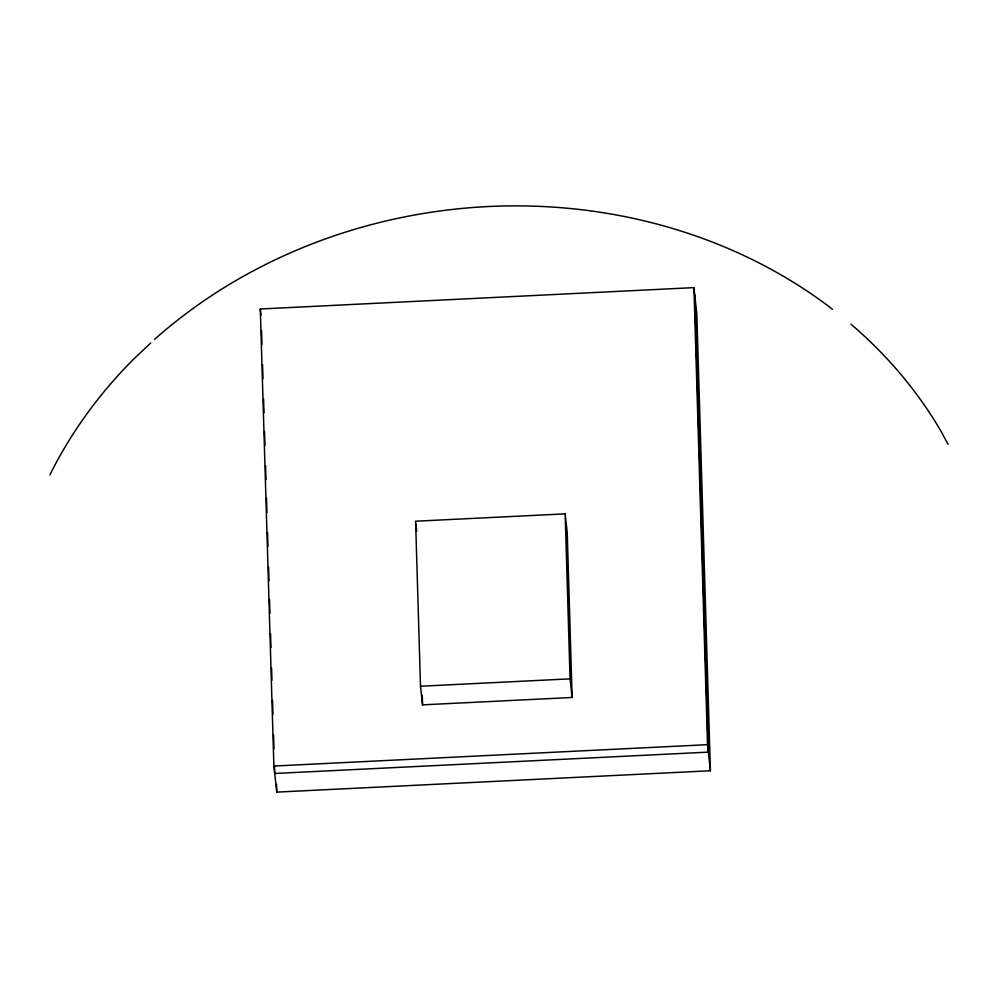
<?xml version="1.0" encoding="UTF-8"?>
<svg xmlns="http://www.w3.org/2000/svg" width="998" height="998" viewBox="0 0 998 998"><rect width="100%" height="100%" fill="white"/><g stroke="black" fill="none" stroke-linecap="round" stroke-linejoin="round"><path stroke-width="1.5" d="M150.76 342.95L133.183 359.567A493.212 428.853 -6.3 0 0 49.9 474.848M260.303 308.993L693.934 287.624L696.816 313.709L710.389 770.755L276.77 792.113L273.889 766.04L260.303 308.993L260.965 314.956M565.167 513.858L415.605 521.218L420.507 686.225L422.553 704.85L572.128 697.477L567.226 532.483L565.167 513.858L570.07 678.852L572.128 697.477M420.507 686.225L570.07 678.852M273.889 766.04L707.52 744.67L710.389 770.755M832.444 309.368L828.527 306.224A493.212 428.853 -6.3 0 0 154.49 339.432M948.1 444.397L940.84 430.949A493.212 428.853 -6.3 0 0 850.97 324.2M415.916 524.087L416.702 531.248M694.758 295.084L708.343 752.13L274.712 773.487L274.475 765.716M693.934 287.624L707.52 744.67M422.279 695.506L422.553 704.85M276.533 784.341L276.77 792.113M261.551 330.438L261.963 344.422M262.561 364.632L262.973 378.629M263.572 398.838L263.996 412.823M264.545 431.485L264.969 445.47M265.568 465.679L265.979 479.676M266.528 498.326L266.953 512.323M267.551 532.533L267.963 546.517M268.562 566.727L268.986 580.724M269.535 599.374L269.947 613.371M270.558 633.58L270.969 647.565M271.568 667.774L271.943 680.212M272.541 700.421L272.953 714.418M273.552 734.628L273.976 748.612"/></g></svg>
